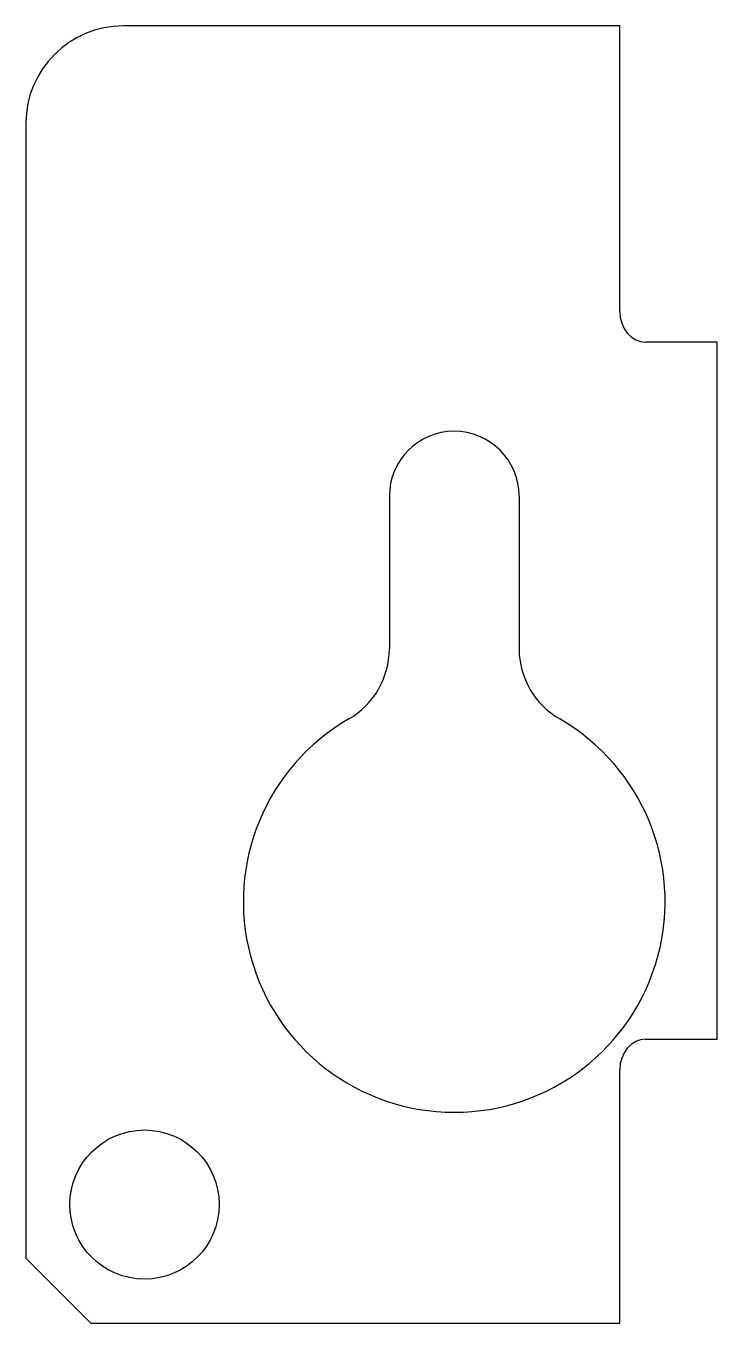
# Model space of a CAD drawing. Extents: x -13.2 to 8.1, y 1 to 41.
import ezdxf

# ---------------------------------------------------------------- set-up
doc = ezdxf.new("R2010")
doc.units = 0
doc.layers.add('MODELSKETCH_VISIBLE', color=7, linetype='CONTINUOUS')

msp = doc.modelspace()

# ---------------------------------------------------------------- linework, layer by layer
at = {"layer": 'MODELSKETCH_VISIBLE'}
for p, q in [((5.1, 41), (-10.2, 41)), ((5.1, 32.195), (5.1, 41)), ((-13.2, 38), (-13.2, 3)), ((8.1, 31.25), (5.9, 31.25)), ((8.1, 9.75), (8.1, 31.25)), ((-2, 26.5), (-2, 21.794)), ((2, 26.5), (2, 21.794)), ((5.9, 9.75), (8.1, 9.75)), ((5.1, 1), (5.1, 8.805)), ((-13.2, 3), (-11.2, 1)), ((-11.2, 1), (5.1, 1))]:
    msp.add_line(p, q, dxfattribs=at)
for points in [[(5.1, 32.195), (5.115, 32.011), (5.161, 31.833), (5.235, 31.67), (5.334, 31.527), (5.456, 31.409), (5.594, 31.322), (5.744, 31.268), (5.9, 31.25)], [(5.9, 9.75), (5.744, 9.732), (5.594, 9.678), (5.456, 9.591), (5.334, 9.473), (5.235, 9.33), (5.161, 9.167), (5.115, 8.989), (5.1, 8.805)]]:
    msp.add_lwpolyline(points, dxfattribs=at)
msp.add_circle((-9.546, 4.654), 2.3, dxfattribs=at)
for centre, radius, start, end in [((-10.2, 38), 3, 90, 180), ((0, 26.5), 2, 0, 180), ((-4.5, 21.794), 2.5, 300, 0), ((4.5, 21.794), 2.5, 180, 240), ((0, 14), 6.5, 120, 60)]:
    msp.add_arc(centre, radius, start, end, dxfattribs=at)

doc.saveas('drawing.dxf')
